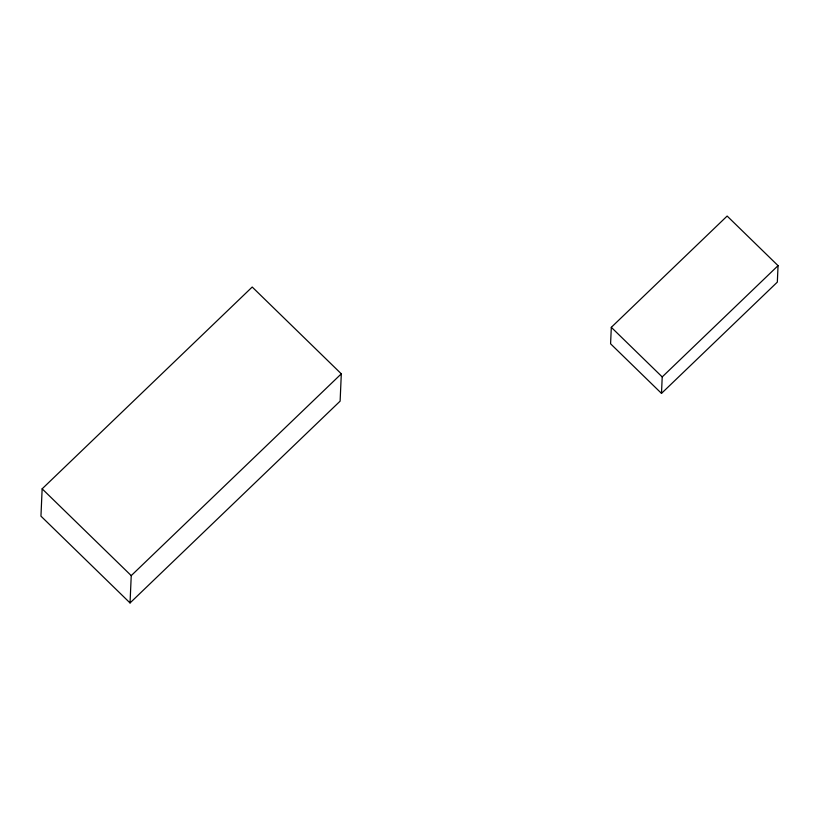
<?xml version="1.0" encoding="UTF-8"?>
<svg xmlns="http://www.w3.org/2000/svg" width="819" height="819" viewBox="0 0 819 819"><rect width="100%" height="100%" fill="white"/><g stroke="black" fill="none" stroke-linecap="round" stroke-linejoin="round"><path stroke-width="1.23" d="M42.148 488.83L40.95 516.144L130.047 602.948L340.12 401.146L341.308 373.833L252.211 287.029L42.148 488.83L131.235 575.624L130.047 602.948M611.312 327.324L610.585 343.796L661.496 393.386L777.333 282.115L778.05 265.653L727.139 216.052L611.312 327.324L662.213 376.924L661.496 393.386M131.235 575.624L341.308 373.833M662.213 376.924L778.05 265.653"/></g></svg>
